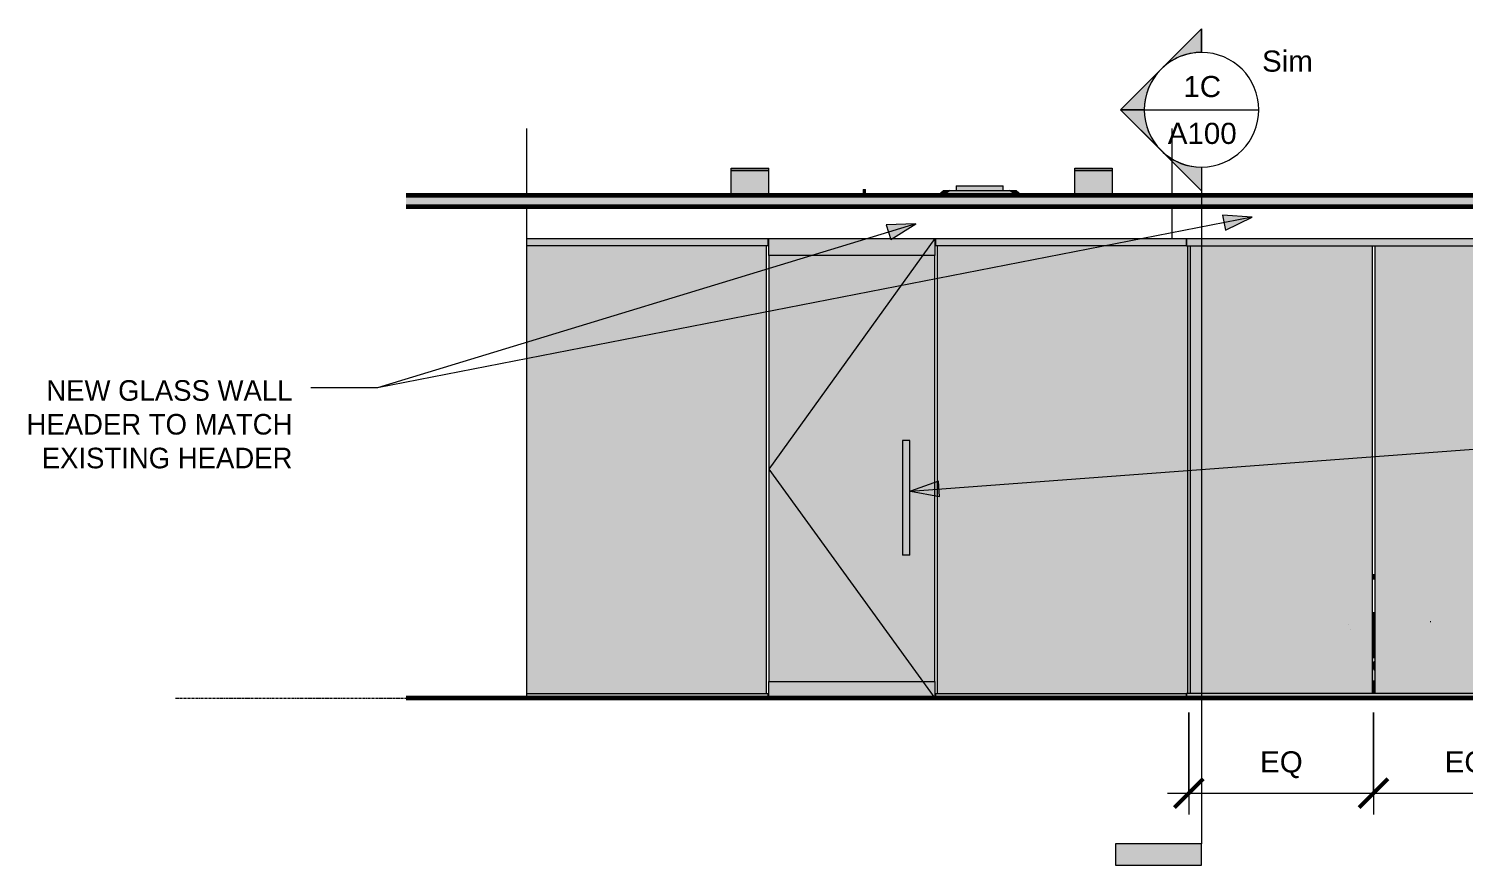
# Model space of a CAD drawing. Header units: inches. Extents: x 1756 to 10721, y -35 to 3002.
# Drawn here: x 3097.7 to 3398.5, y -35 to 140.2 of the extents above; entities that cross this region are included whole.
import ezdxf

# ---------------------------------------------------------------- set-up
doc = ezdxf.new("R2010")
doc.units = ezdxf.units.IN
doc.header["$MEASUREMENT"] = 0
doc.linetypes.add('Grid Line 1_2_', pattern=[0.875, 0.5, -0.125, 0.125, -0.125])
for name, color, linetype, lineweight in [('A-ANNO-DIMS', 211, 'Continuous', 9), ('A-ANNO-DIMS-48', 211, 'Continuous', 9), ('A-CLNG', 13, 'Continuous', 18), ('A-CLNG-PATT', 13, 'Continuous', 18), ('A-DOOR', 31, 'Continuous', 18), ('A-DOOR-HDLN', 31, 'Continuous', 18), ('A-FLOR', 192, 'Continuous', 18), ('A-FLOR-LEVL', 51, 'Continuous', 9), ('A-GLAZ-CURT', 52, 'Continuous', 18), ('A-GLAZ-CWMG', 51, 'Continuous', 18), ('A-WALL', 113, 'Continuous', 18), ('E-LITE-EQPM', 33, 'Continuous', 18), ('F-SPRN', 3, 'Continuous', 18), ('G-ANNO-SYMB', 111, 'Continuous', 9), ('G-ANNO-TEXT', 231, 'Continuous', 9), ('I-FURN', 30, 'Continuous', 9), ('M-HVAC-CDFF', 50, 'Continuous', 18)]:
    doc.layers.add(name, color=color, linetype=linetype, lineweight=lineweight)
doc.styles.add('Arial', font='arial.ttf', dxfattribs={"height": 4.425898})
doc.styles.add('Century Gothic', font='GOTHIC.TTF', dxfattribs={"height": 4.311335})
doc.dimstyles.new('Linear_-_3_32__Arial', dxfattribs={"dimscale": 12, "dimtxt": 4.5, "dimasz": 0.5, "dimexe": 0.375, "dimexo": 0.25, "dimgap": 0.25, "dimtad": 1, "dimdec": 1, "dimrnd": 0.5, "dimzin": 1, "dimdsep": 46, "dimlunit": 4, "dimtxsty": 'Arial', "dimblk1": 'OBLIQUE', "dimblk2": 'OBLIQUE', "dimsah": 1, "dimcen": 0.09, "dimdle": 0.375, "dimazin": 0, "dimtfac": 1, "dimtdec": 4, "dimtix": 1, "dimtmove": 0, "dimatfit": 3, "dimfxl": 1, "dimtvp": 1, "dimtfill": 1, "dimfrac": 2, "dimtolj": 1, "dimtzin": 0, "dimarcsym": 2})
doc.dimstyles.new('Linear_-_3_32__Arial_3', dxfattribs={"dimscale": 12, "dimtxt": 4.5, "dimasz": 0.5, "dimexe": 0.375, "dimexo": 0.25, "dimgap": 0.25, "dimtad": 1, "dimdec": 1, "dimrnd": 0.5, "dimzin": 1, "dimdsep": 46, "dimlunit": 4, "dimtxsty": 'Arial', "dimblk1": 'OBLIQUE', "dimblk2": 'OBLIQUE', "dimsah": 1, "dimcen": 0.09, "dimdle": 0.375, "dimazin": 0, "dimtfac": 1, "dimtdec": 4, "dimtix": 1, "dimtmove": 0, "dimatfit": 3, "dimfxl": 1, "dimtvp": 1, "dimtfill": 1, "dimfrac": 2, "dimtolj": 1, "dimtzin": 0, "dimarcsym": 2})

# ---------------------------------------------------------------- blocks, each defined once
blk = doc.blocks.new('Frameless Glass Panel - one-407094-Interior Elevation - West Wall of Conf_ Room')
at = {"layer": 'A-GLAZ-CURT'}
blk.add_hatch(color=254, dxfattribs=at).paths.add_polyline_path([(-1572.97, 1), (-1520.47, 1), (-1520.47, 94.75), (-1572.97, 94.75), (-1572.97, 29.79)], flags=0)
at = {"layer": 'A-GLAZ-CURT', "color": 8}
blk.add_line((-1572.97, 94.75), (-1572.97, 1), dxfattribs=at)
blk = doc.blocks.new('Door - Frameless Glass Panel - one-409535-Interior Elevation - West Wall of Conf_ Room')
at = {"layer": 'A-DOOR'}
for points in [[(-1608.22, 92.75), (-1573.47, 92.75), (-1573.47, 96.25), (-1608.22, 96.25)], [(-1578.72, 30), (-1578.72, 54), (-1580.22, 54), (-1580.22, 30), (-1578.74, 30)], [(-1608.22, 0), (-1573.47, 0), (-1573.47, 3.5), (-1608.22, 3.5)]]:
    blk.add_hatch(color=8, dxfattribs=at).paths.add_polyline_path(points, flags=0)
h = blk.add_hatch(color=254, dxfattribs=at)
h.paths.add_polyline_path([(-1573.47, 3.5), (-1573.47, 92.75), (-1608.22, 92.75), (-1608.22, 3.5), (-1586.65, 3.5)], flags=0)
h.paths.add_polyline_path([(-1578.82, 30), (-1580.22, 30), (-1580.22, 54), (-1578.72, 54), (-1578.72, 30), (-1578.74, 30)], flags=0)
at = {"layer": 'A-DOOR', "color": 8}
for p, q in [((-1608.22, 92.75), (-1608.22, 96.25)), ((-1573.47, 96.25), (-1573.47, 92.75)), ((-1608.22, 92.75), (-1608.22, 3.5)), ((-1573.47, 92.75), (-1608.22, 92.75)), ((-1573.47, 3.5), (-1573.47, 92.75)), ((-1580.22, 54), (-1580.22, 30)), ((-1578.72, 54), (-1580.22, 54)), ((-1578.72, 30), (-1578.72, 54)), ((-1578.72, 30), (-1580.22, 30)), ((-1608.22, 0), (-1608.22, 3.5)), ((-1608.22, 3.5), (-1573.47, 3.5)), ((-1573.47, 3.5), (-1573.47, 0))]:
    blk.add_line(p, q, dxfattribs=at)
at = {"layer": 'A-DOOR-HDLN', "color": 8}
for p, q in [((-1573.47, 96.25), (-1608.22, 48)), ((-1608.22, 48), (-1573.47, 0))]:
    blk.add_line(p, q, dxfattribs=at)
blk = doc.blocks.new('Frameless Glass Panel - one-407096-Interior Elevation - West Wall of Conf_ Room')
at = {"layer": 'A-GLAZ-CURT'}
blk.add_hatch(color=254, dxfattribs=at).paths.add_polyline_path([(-1608.72, 1), (-1608.72, 94.75), (-1658.97, 94.75), (-1658.97, 1)], flags=0)
at = {"layer": 'A-GLAZ-CURT', "color": 8}
blk.add_line((-1608.72, 1), (-1608.72, 94.75), dxfattribs=at)
blk = doc.blocks.new('Frameless Glass Panel - one-428253-Interior Elevation - West Wall of Conf_ Room')
at = {"layer": 'A-GLAZ-CURT', "lineweight": 9}
blk.add_hatch(color=256, dxfattribs=at).paths.add_polyline_path([(-1520.47, 1), (-1519.97, 1), (-1519.97, 94.75), (-1520.47, 94.75), (-1520.47, 29.79)], flags=0)
blk.add_line((-1520.47, 1), (-1520.47, 94.75), dxfattribs=at)
blk = doc.blocks.new('Frameless Glass Panel - one-428302-Interior Elevation - West Wall of Conf_ Room')
at = {"layer": 'A-GLAZ-CURT', "lineweight": 9}
blk.add_hatch(color=256, dxfattribs=at).paths.add_polyline_path([(-1519.97, 1), (-1481.78, 1), (-1481.78, 94.75), (-1519.97, 94.75), (-1519.97, 29.79)], flags=0)
for p, q in [((-1519.97, 94.75), (-1519.97, 1)), ((-1481.78, 1), (-1481.78, 94.75))]:
    blk.add_line(p, q, dxfattribs=at)
blk = doc.blocks.new('Downlight - Recessed Can - Fluorescent - 277V-321802-Interior Elevation - West Wall of Conf_ Room')
at = {"layer": 'E-LITE-EQPM'}
for points in [[(-1541.59, 110.5), (-1540.22, 110.5), (-1540.22, 111), (-1544.16, 111), (-1544.16, 110.5), (-1542.79, 110.5)], [(-1543.82, 105.25), (-1540.22, 105.25), (-1540.22, 110.5), (-1544.16, 110.5), (-1544.16, 105.25), (-1543.95, 105.25)], [(-1536.75, 110.5), (-1536.28, 110.5), (-1536.28, 111), (-1540.22, 111), (-1540.22, 110.5), (-1537.65, 110.5)], [(-1536.28, 105.25), (-1536.28, 110.5), (-1540.22, 110.5), (-1540.22, 105.25), (-1536.42, 105.25)]]:
    blk.add_hatch(color=8, dxfattribs=at).paths.add_polyline_path(points, flags=0)
at = {"layer": 'E-LITE-EQPM', "color": 8}
for p, q in [((-1544.22, 111), (-1544.22, 110.5)), ((-1544.22, 110.5), (-1544.22, 105.25)), ((-1544.16, 111), (-1540.22, 111)), ((-1540.22, 110.5), (-1544.16, 110.5)), ((-1544.16, 110.5), (-1540.22, 110.5)), ((-1540.22, 111), (-1536.28, 111)), ((-1536.28, 110.5), (-1540.22, 110.5)), ((-1540.22, 110.5), (-1536.28, 110.5)), ((-1536.22, 110.5), (-1536.22, 111)), ((-1536.22, 105.25), (-1536.22, 110.5))]:
    blk.add_line(p, q, dxfattribs=at)
blk = doc.blocks.new('Sprinkler - Dry - Horizontal Sidewall - Fully Recessed - Hosted - 1_2_ Dry Horizontal Sidewall-366905-Interior Elevation - West Wall of Conf_ Room')
at = {"layer": 'F-SPRN'}
for points in [[(-1588.46, 105.25), (-1588.22, 105.25), (-1588.22, 106.56), (-1588.47, 106.56), (-1588.47, 105.25)], [(-1587.98, 105.25), (-1587.97, 105.25), (-1587.98, 106.56), (-1588.22, 106.56), (-1588.22, 105.25), (-1587.99, 105.25)], [(-1589.39, 102.81), (-1588.22, 102.81), (-1588.22, 103), (-1589.87, 103), (-1589.87, 102.81), (-1589.65, 102.81)], [(-1586.62, 102.81), (-1586.56, 102.81), (-1586.56, 103), (-1588.22, 103), (-1588.22, 102.81), (-1586.65, 102.81)]]:
    blk.add_hatch(color=10, dxfattribs=at).paths.add_polyline_path(points, flags=0)
at = {"layer": 'F-SPRN', "color": 8}
for p, q in [((-1588.47, 106.56), (-1588.47, 105.25)), ((-1588.47, 106.56), (-1588.22, 106.56)), ((-1588.22, 106.56), (-1587.97, 106.56)), ((-1587.97, 105.25), (-1587.97, 106.56)), ((-1589.87, 103), (-1589.87, 102.81)), ((-1588.22, 102.81), (-1589.87, 102.81)), ((-1586.56, 102.81), (-1588.22, 102.81)), ((-1586.56, 102.81), (-1586.56, 103))]:
    blk.add_line(p, q, dxfattribs=at)
blk = doc.blocks.new('Ceiling_Diffusers-SPDLT-Price_Industries - 24x24 T-Bar Duct Size 10-371120-Interior Elevation - West Wall of Conf_ Room')
at = {"layer": 'M-HVAC-CDFF'}
for color, points in [(8, [(-1572.84, 105.25), (-1571.86, 105.25), (-1570.25, 106.32), (-1571.67, 106.32)]), (8, [(-1571.86, 105.25), (-1556.23, 105.25), (-1557.83, 106.32), (-1570.25, 106.32)]), (8, [(-1564.04, 106.32), (-1564.04, 107.32), (-1568.98, 107.32), (-1568.98, 106.32), (-1565.32, 106.32)]), (8, [(-1559.27, 106.32), (-1559.11, 106.32), (-1559.11, 107.32), (-1564.04, 107.32), (-1564.04, 106.32), (-1559.77, 106.32)]), (8, [(-1556.23, 105.25), (-1555.25, 105.25), (-1556.42, 106.32), (-1557.83, 106.32)]), (57, [(-1562.25, 102.89), (-1552.17, 102.89), (-1552.17, 103), (-1575.92, 103), (-1575.92, 102.89)]), (57, [(-1575.92, 102.95), (-1552.17, 102.95), (-1552.17, 103), (-1575.92, 103)]), (8, [(-1555.17, 102.85), (-1555.17, 102.89), (-1572.67, 102.89), (-1572.67, 102.85), (-1562.25, 102.85)])]:
    blk.add_hatch(color=color, dxfattribs=at).paths.add_polyline_path(points, flags=0)
at = {"layer": 'M-HVAC-CDFF', "color": 8}
for p, q in [((-1572.84, 105.25), (-1571.67, 106.32)), ((-1570.25, 106.32), (-1571.86, 105.25)), ((-1571.67, 106.32), (-1570.25, 106.32)), ((-1570.25, 106.32), (-1557.83, 106.32)), ((-1568.98, 107.32), (-1568.98, 106.32)), ((-1568.98, 107.32), (-1564.04, 107.32)), ((-1564.04, 107.32), (-1559.11, 107.32)), ((-1559.11, 106.32), (-1559.11, 107.32)), ((-1556.23, 105.25), (-1557.83, 106.32)), ((-1557.83, 106.32), (-1556.42, 106.32)), ((-1556.42, 106.32), (-1555.25, 105.25)), ((-1575.92, 103), (-1575.92, 102.89)), ((-1575.92, 103), (-1575.92, 102.95)), ((-1575.92, 103), (-1575.92, 102.95)), ((-1575.92, 102.95), (-1552.17, 102.95)), ((-1575.92, 102.95), (-1552.17, 102.95)), ((-1575.92, 102.89), (-1552.17, 102.89)), ((-1572.67, 102.85), (-1572.67, 102.89)), ((-1555.17, 102.85), (-1572.67, 102.85)), ((-1555.17, 102.85), (-1555.17, 102.89)), ((-1552.17, 103), (-1552.17, 102.89)), ((-1552.17, 102.95), (-1552.17, 103)), ((-1552.17, 102.95), (-1552.17, 103))]:
    blk.add_line(p, q, dxfattribs=at)
blk = doc.blocks.new('Haworth_Chair_s_con-Swivel - Swivel Chair-380145-Interior Elevation - West Wall of Conf_ Room')
at = {"layer": 'I-FURN'}
for points in [[(-1481.78, 25.75), (-1481.59, 25.75), (-1481.28, 25.77), (-1481.28, 25.83), (-1481.78, 25.79), (-1481.78, 25.76)], [(-1481.78, 25.68), (-1481.28, 25.73), (-1481.6, 25.72), (-1481.78, 25.7)], [(-1481.78, 16.35), (-1481.28, 16.59), (-1481.28, 17.65), (-1481.78, 17.43), (-1481.78, 16.35)], [(-1481.28, 12.5), (-1481.28, 15.89), (-1481.78, 15.85), (-1481.78, 12.5)], [(-1481.34, 10.35), (-1481.28, 10.37), (-1481.28, 12.5), (-1481.78, 12.5), (-1481.77, 10.35), (-1481.41, 10.35)], [(-1481.41, 10.23), (-1481.28, 10.23), (-1481.28, 10.35), (-1481.78, 10.34), (-1481.78, 10.23), (-1481.43, 10.23)], [(-1481.78, 8.5), (-1481.28, 8.5), (-1481.28, 10.23), (-1481.78, 10.23), (-1481.78, 9.28)], [(-1481.71, 3.66), (-1481.28, 3.66), (-1481.28, 5.91), (-1481.48, 6.06), (-1481.48, 7.42), (-1481.43, 7.6), (-1481.34, 7.73), (-1481.28, 7.78), (-1481.28, 8.5), (-1481.78, 8.5), (-1481.78, 3.66)], [(-1481.28, 7.21), (-1481.28, 7.78), (-1481.36, 7.72), (-1481.45, 7.57), (-1481.48, 7.4), (-1481.41, 7.33)], [(-1481.28, 5.91), (-1481.28, 7.21), (-1481.48, 7.4), (-1481.48, 6.06), (-1481.41, 6.01)], [(-1481.63, 1.17), (-1481.28, 1.17), (-1481.28, 3.66), (-1481.78, 3.66), (-1481.77, 1.17)]]:
    blk.add_hatch(color=256, dxfattribs=at).paths.add_polyline_path(points, flags=0)
h = blk.add_hatch(color=256, dxfattribs=at)
h.paths.add_polyline_path([(-1481.78, 24.97), (-1481.28, 25), (-1481.28, 25.71), (-1481.78, 25.68), (-1481.78, 25.03)], flags=0)
h.paths.add_polyline_path([(-1481.78, 25.7), (-1481.28, 25.73), (-1481.28, 25.77), (-1481.78, 25.72), (-1481.78, 25.7)], flags=0)
h = blk.add_hatch(color=256, dxfattribs=at)
h.paths.add_polyline_path([(-1481.78, 15.89), (-1481.28, 15.94), (-1481.28, 16.58), (-1481.78, 16.34), (-1481.78, 15.92)], flags=0)
h.paths.add_polyline_path([(-1481.78, 17.43), (-1481.28, 17.67), (-1481.28, 18), (-1481.78, 18), (-1481.78, 17.63)], flags=0)
for p, q in [((-1481.78, 25.73), (-1481.28, 25.76)), ((-1481.28, 25.76), (-1481.78, 25.73)), ((-1481.28, 25), (-1481.78, 24.97)), ((-1481.78, 24.97), (-1481.28, 25)), ((-1481.78, 18), (-1481.28, 18)), ((-1481.78, 17.43), (-1481.28, 17.65)), ((-1481.28, 17.65), (-1481.78, 17.43)), ((-1481.28, 16.59), (-1481.78, 16.35)), ((-1481.78, 16.35), (-1481.28, 16.59)), ((-1481.78, 15.92), (-1481.28, 15.97)), ((-1469.65, 16.08), (-1469.54, 16.09)), ((-1481.78, 12.5), (-1481.28, 12.5)), ((-1481.81, 10.35), (-1481.27, 10.35)), ((-1481.8, 10.23), (-1481.28, 10.23)), ((-1481.28, 8.5), (-1481.79, 8.5)), ((-1481.48, 6.06), (-1481.28, 5.91)), ((-1481.79, 3.66), (-1481.28, 3.66)), ((-1481.8, 1.17), (-1481.27, 1.17))]:
    blk.add_line(p, q, dxfattribs=at)
at = {"layer": 'I-FURN', "flags": 128}
for points in [[(-1481.28, 25.85), (-1481.5, 25.84), (-1481.78, 25.82)], [(-1481.28, 25.85), (-1481.5, 25.84), (-1481.78, 25.82)], [(-1486.78, 15.41), (-1486.79, 15.41), (-1486.79, 15.41)], [(-1486.41, 14.45), (-1486.41, 14.45), (-1486.41, 14.45)], [(-1481.48, 6.06), (-1481.48, 6.73), (-1481.48, 7.4)]]:
    blk.add_lwpolyline(points, dxfattribs=at)
at = {"layer": 'I-FURN'}
blk.add_arc((-1470.87, -126.88), 143.15, 94.1712, 94.3718, dxfattribs=at)
blk.add_open_spline([(-1481.48, 7.4), (-1481.48, 7.43), (-1481.48, 7.49), (-1481.46, 7.57), (-1481.42, 7.64), (-1481.39, 7.69), (-1481.35, 7.73), (-1481.32, 7.76), (-1481.29, 7.78), (-1481.28, 7.79)], degree=3, knots=[0, 0, 0, 0, 0.0555556, 0.1111111, 0.1666667, 0.1944444, 0.2222222, 0.2777778, 0.2872875, 0.2872875, 0.2872875, 0.2872875], dxfattribs=at)
blk = doc.blocks.new('Walls 1 - Walls 1-381744-Interior Elevation - West Wall of Conf_ Room')
at = {"layer": 'A-WALL', "color": 8}
for p, q in [((-1658.97, 105.25), (-1658.97, 119.28)), ((-1658.97, 0), (-1658.97, 103))]:
    blk.add_line(p, q, dxfattribs=at)
blk = doc.blocks.new('Rectangular Mullion - Header Channel-407112-Interior Elevation - West Wall of Conf_ Room')
at = {"layer": 'A-GLAZ-CWMG'}
blk.add_hatch(color=8, dxfattribs=at).paths.add_polyline_path([(-1608.47, 94.75), (-1608.47, 96.25), (-1658.97, 96.25), (-1658.97, 94.75), (-1611.05, 94.75)], flags=0)
at = {"layer": 'A-GLAZ-CWMG', "color": 8}
for p, q in [((-1608.47, 94.75), (-1658.97, 94.75)), ((-1608.47, 96.25), (-1608.47, 94.75))]:
    blk.add_line(p, q, dxfattribs=at)
blk = doc.blocks.new('Rectangular Mullion - Header Channel-407113-Interior Elevation - West Wall of Conf_ Room')
at = {"layer": 'A-GLAZ-CWMG'}
blk.add_hatch(color=8, dxfattribs=at).paths.add_polyline_path([(-1520.72, 94.75), (-1520.72, 96.25), (-1573.22, 96.25), (-1573.22, 94.75), (-1523.72, 94.75)], flags=0)
at = {"layer": 'A-GLAZ-CWMG', "color": 8}
for p, q in [((-1573.22, 94.75), (-1573.22, 96.25)), ((-1520.72, 94.75), (-1573.22, 94.75))]:
    blk.add_line(p, q, dxfattribs=at)
blk = doc.blocks.new('Rectangular Mullion - Header Channel-428294-Interior Elevation - West Wall of Conf_ Room')
at = {"layer": 'A-GLAZ-CWMG', "lineweight": 9}
blk.add_line((-1520.72, 94.75), (-1520.72, 96.25), dxfattribs=at)
blk = doc.blocks.new('Rectangular Mullion - Header Channel-428295-Interior Elevation - West Wall of Conf_ Room')
at = {"layer": 'A-GLAZ-CWMG', "lineweight": 9}
blk.add_hatch(color=256, dxfattribs=at).paths.add_polyline_path([(-1489.04, 94.75), (-1481.53, 94.75), (-1481.53, 96.25), (-1520.72, 96.25), (-1520.72, 94.75), (-1513.44, 94.75)], flags=0)
for p, q in [((-1520.72, 96.25), (-1520.72, 94.75)), ((-1520.72, 94.75), (-1481.53, 94.75))]:
    blk.add_line(p, q, dxfattribs=at)
blk = doc.blocks.new('Rectangular Mullion - Header Channel-428299-Interior Elevation - West Wall of Conf_ Room')
at = {"layer": 'A-GLAZ-CWMG', "lineweight": 9}
blk.add_hatch(color=256, dxfattribs=at).paths.add_polyline_path([(-1415.83, 94.75), (-1404.15, 94.75), (-1404.15, 96.25), (-1442.84, 96.25), (-1442.84, 94.75), (-1428.03, 94.75)], flags=0)
blk.add_line((-1442.84, 94.75), (-1404.15, 94.75), dxfattribs=at)
blk = doc.blocks.new('Rectangular Mullion - Base Channel-407119-Interior Elevation - West Wall of Conf_ Room')
at = {"layer": 'A-GLAZ-CWMG'}
blk.add_hatch(color=8, dxfattribs=at).paths.add_polyline_path([(-1520.72, 0), (-1520.72, 1), (-1573.22, 1), (-1573.22, 0), (-1537.84, 0)], flags=0)
at = {"layer": 'A-GLAZ-CWMG', "color": 8}
for p, q in [((-1573.22, 0), (-1573.22, 1)), ((-1573.22, 1), (-1520.72, 1))]:
    blk.add_line(p, q, dxfattribs=at)
blk = doc.blocks.new('Rectangular Mullion - Base Channel-407120-Interior Elevation - West Wall of Conf_ Room')
at = {"layer": 'A-GLAZ-CWMG'}
blk.add_hatch(color=8, dxfattribs=at).paths.add_polyline_path([(-1608.47, 0), (-1608.47, 1), (-1658.97, 1), (-1658.97, 0)], flags=0)
at = {"layer": 'A-GLAZ-CWMG', "color": 8}
for p, q in [((-1658.97, 1), (-1608.47, 1)), ((-1608.47, 1), (-1608.47, 0))]:
    blk.add_line(p, q, dxfattribs=at)
blk = doc.blocks.new('Rectangular Mullion - Base Channel-428296-Interior Elevation - West Wall of Conf_ Room')
at = {"layer": 'A-GLAZ-CWMG', "lineweight": 9}
blk.add_line((-1520.72, 0), (-1520.72, 1), dxfattribs=at)
blk = doc.blocks.new('Rectangular Mullion - Base Channel-428297-Interior Elevation - West Wall of Conf_ Room')
at = {"layer": 'A-GLAZ-CWMG', "lineweight": 9}
blk.add_hatch(color=256, dxfattribs=at).paths.add_polyline_path([(-1482.94, 0), (-1481.53, 0), (-1481.53, 1), (-1520.72, 1), (-1520.72, 0), (-1489.04, 0)], flags=0)
for p, q in [((-1520.72, 1), (-1520.72, 0)), ((-1481.53, 1), (-1520.72, 1))]:
    blk.add_line(p, q, dxfattribs=at)
blk = doc.blocks.new('Rectangular Mullion - Base Channel-428300-Interior Elevation - West Wall of Conf_ Room')
at = {"layer": 'A-GLAZ-CWMG', "lineweight": 9}
blk.add_hatch(color=256, dxfattribs=at).paths.add_polyline_path([(-1464.63, 0), (-1442.84, 0), (-1442.84, 1), (-1481.53, 1), (-1481.53, 0), (-1470.73, 0)], flags=0)
blk.add_line((-1442.84, 1), (-1481.53, 1), dxfattribs=at)
blk = doc.blocks.new('DIMBLOCK16-Interior Elevation - West Wall of Conf_ Room')
at = {"layer": 'A-ANNO-DIMS-48'}
for p, q in [((3340.82, -3), (3340.82, -24.34)), ((3340.82, -19.84), (3340.82, -3)), ((3379.51, -3), (3379.51, -24.34)), ((3379.51, -19.84), (3379.51, -3)), ((3336.32, -19.84), (3379.51, -19.84))]:
    blk.add_line(p, q, dxfattribs=at)
at = {"layer": 'A-ANNO-DIMS-48', "lineweight": 50}
for p, q in [((3340.82, -19.84), (3343.82, -16.84)), ((3379.51, -19.84), (3382.51, -16.84)), ((3340.82, -19.84), (3337.82, -22.84)), ((3379.51, -19.84), (3376.51, -22.84))]:
    blk.add_line(p, q, dxfattribs=at)
at = {"layer": 'A-ANNO-DIMS-48', "color": 0, "insert": (3355.73, -11.1), "char_height": 4.426, "width": 10.6338, "attachment_point": 1, "line_spacing_factor": 0.938532, "style": 'Arial', "bg_fill": 3, "box_fill_scale": 1.25, "bg_fill_color": 0, "bg_fill_transparency": 0}
blk.add_mtext('EQ', dxfattribs=at)
blk = doc.blocks.new('_Oblique')
at = {"color": 0, "linetype": 'ByBlock', "lineweight": -2}
blk.add_line((-0.5, -0.5), (0.5, 0.5), dxfattribs=at)
blk = doc.blocks.new('DIMBLOCK17-Interior Elevation - West Wall of Conf_ Room')
at = {"layer": 'A-ANNO-DIMS-48'}
for p, q in [((3379.51, -3), (3379.51, -24.34)), ((3379.51, -19.84), (3379.51, -3)), ((3418.19, -3), (3418.19, -24.34)), ((3418.19, -19.84), (3418.19, -3)), ((3379.51, -19.84), (3418.19, -19.84))]:
    blk.add_line(p, q, dxfattribs=at)
at = {"layer": 'A-ANNO-DIMS-48', "lineweight": 50}
for p, q in [((3379.51, -19.84), (3382.51, -16.84)), ((3418.19, -19.84), (3421.19, -16.84)), ((3379.51, -19.84), (3376.51, -22.84)), ((3418.19, -19.84), (3415.19, -22.84))]:
    blk.add_line(p, q, dxfattribs=at)
at = {"layer": 'A-ANNO-DIMS-48', "color": 0, "insert": (3394.42, -11.1), "char_height": 4.426, "width": 10.6338, "attachment_point": 1, "line_spacing_factor": 0.938532, "style": 'Arial', "bg_fill": 3, "box_fill_scale": 1.25, "bg_fill_color": 0, "bg_fill_transparency": 0}
blk.add_mtext('EQ', dxfattribs=at)
blk = doc.blocks.new('Section - 3_32_ x 3_8_-54337-Interior Elevation - West Wall of Conf_ Room')
at = {"layer": 'G-ANNO-SYMB'}
blk.add_hatch(color=256, dxfattribs=at).paths.add_polyline_path([(-1535.58, -30.46), (-1517.58, -30.46), (-1517.58, -34.96), (-1535.58, -34.96)], flags=0)
for p, q in [((-1535.58, -30.46), (-1535.58, -34.96)), ((-1517.58, -30.46), (-1535.58, -30.46)), ((-1517.58, -34.96), (-1517.58, -30.46)), ((-1535.58, -34.96), (-1517.58, -34.96))]:
    blk.add_line(p, q, dxfattribs=at)
blk = doc.blocks.new('Section - Section Head - Filled-22785-Interior Elevation - West Wall of Conf_ Room')
at = {"layer": 'G-ANNO-SYMB'}
h = blk.add_hatch(color=256, dxfattribs=at)
edge = h.paths.add_edge_path(flags=0)
edge.add_arc((-1517.58, 123.23), 12.02, 90, 132.0784, ccw=False)
edge.add_line((-1517.58, 135.25), (-1517.58, 140.2))
edge.add_line((-1517.58, 140.2), (-1525.64, 132.15))
h = blk.add_hatch(color=256, dxfattribs=at)
edge = h.paths.add_edge_path(flags=0)
edge.add_line((-1526.07, 131.71), (-1534.55, 123.23))
edge.add_line((-1534.55, 123.23), (-1529.58, 123.23))
edge.add_arc((-1517.58, 123.23), 12, 135, 180, ccw=False)
h = blk.add_hatch(color=256, dxfattribs=at)
edge = h.paths.add_edge_path(flags=0)
edge.add_arc((-1517.58, 123.23), 12, 180, 225, ccw=False)
edge.add_line((-1529.58, 123.23), (-1534.55, 123.23))
edge.add_line((-1534.55, 123.23), (-1526.07, 114.74))
h = blk.add_hatch(color=256, dxfattribs=at)
edge = h.paths.add_edge_path(flags=0)
edge.add_line((-1525.64, 114.31), (-1517.58, 106.26))
edge.add_line((-1517.58, 106.26), (-1517.58, 111.21))
edge.add_arc((-1517.58, 123.23), 12.02, 227.9216, 270, ccw=False)
for p, q in [((-1534.55, 123.23), (-1517.58, 140.2)), ((-1525.64, 132.15), (-1517.58, 140.2)), ((-1517.58, 135.23), (-1517.58, 140.2)), ((-1517.58, 140.2), (-1517.58, 135.25)), ((-1534.55, 123.23), (-1526.07, 131.71)), ((-1534.55, 123.23), (-1517.58, 106.26)), ((-1529.58, 123.23), (-1534.55, 123.23)), ((-1526.07, 114.74), (-1534.55, 123.23)), ((-1534.55, 123.23), (-1529.58, 123.23)), ((-1517.58, 106.26), (-1525.64, 114.31)), ((-1517.58, 111.23), (-1517.58, 106.26)), ((-1517.58, 111.21), (-1517.58, 106.26))]:
    blk.add_line(p, q, dxfattribs=at)
for radius, start, end in [(12, 90, 270), (12.02, 90, 132.0784), (12, 270, 90), (12, 135, 180), (12, 180, 225), (12.02, 227.9216, 270)]:
    blk.add_arc((-1517.58, 123.23), radius, start, end, dxfattribs=at)

msp = doc.modelspace()

# ---------------------------------------------------------------- hatches: boundary and pattern name
at = {"layer": 'A-CLNG-PATT'}
h = msp.add_hatch(color=8, dxfattribs=at)
h.paths.add_polyline_path([(3176.77, 103), (3544.82, 103), (3544.82, 105.25), (3176.77, 105.25), (3176.77, 103.98)], flags=0)
h.paths.add_polyline_path([(3549.82, 103), (3567.23, 103), (3567.23, 105.25), (3549.82, 105.25)], flags=0)
at = {"layer": 'G-ANNO-TEXT'}
for points in [[(3283.62, 99.36), (3277.41, 99.15), (3278.35, 96.08)], [(3354.04, 100.75), (3347.85, 101.18), (3348.46, 98.03)], [(3282.49, 43.39), (3288.59, 42.24), (3288.35, 45.44)]]:
    msp.add_hatch(color=145, dxfattribs=at).paths.add_polyline_path(points, flags=0)

# ---------------------------------------------------------------- linework, layer by layer
at = {"layer": 'A-CLNG', "lineweight": 60}
for p, q in [((3544.82, 105.25), (3176.77, 105.25)), ((3176.77, 103), (3544.82, 103))]:
    msp.add_line(p, q, dxfattribs=at)
at = {"layer": 'A-FLOR', "lineweight": 60}
msp.add_line((3567.23, 0), (3176.77, 0), dxfattribs=at)
at = {"layer": 'A-FLOR-LEVL', "linetype": 'Grid Line 1_2_'}
msp.add_line((3128.43, 0), (3615.58, 0), dxfattribs=at)
at = {"layer": 'A-WALL'}
for p, q in [((3337.32, 105.25), (3337.32, 119.28)), ((3337.32, 96.25), (3337.32, 103)), ((3202.07, 96.25), (3534.04, 96.25))]:
    msp.add_line(p, q, dxfattribs=at)
at = {"layer": 'G-ANNO-SYMB'}
msp.add_line((3331.45, 123.23), (3355.45, 123.23), dxfattribs=at)
at = {"layer": 'G-ANNO-TEXT', "color": 145}
for p, q in [((3354.04, 100.75), (3170.77, 65.01)), ((3283.62, 99.36), (3170.77, 65.01)), ((3283.62, 99.36), (3277.41, 99.15)), ((3278.35, 96.08), (3283.62, 99.36)), ((3354.04, 100.75), (3347.85, 101.18)), ((3347.85, 101.18), (3348.46, 98.03)), ((3348.46, 98.03), (3354.04, 100.75)), ((3277.41, 99.15), (3278.35, 96.08)), ((3170.77, 65.01), (3156.81, 65.01)), ((3170.77, 65.01), (3156.81, 65.01)), ((3282.49, 43.39), (3572.69, 65.01)), ((3288.35, 45.44), (3282.49, 43.39)), ((3288.59, 42.24), (3288.35, 45.44)), ((3282.49, 43.39), (3288.59, 42.24))]:
    msp.add_line(p, q, dxfattribs=at)

# ---------------------------------------------------------------- block references
at = {"layer": 'A-DOOR', "color": 8}
msp.add_blockref('Door - Frameless Glass Panel - one-409535-Interior Elevation - West Wall of Conf_ Room', (4861.04, 0), dxfattribs=at)
at = {"layer": 'A-GLAZ-CURT', "color": 8}
for name in ['Frameless Glass Panel - one-407096-Interior Elevation - West Wall of Conf_ Room', 'Frameless Glass Panel - one-407094-Interior Elevation - West Wall of Conf_ Room']:
    msp.add_blockref(name, (4861.04, 0), dxfattribs=at)
at = {"layer": 'A-GLAZ-CURT', "lineweight": 9}
for name, p in [('Frameless Glass Panel - one-428253-Interior Elevation - West Wall of Conf_ Room', (4861.04, 0)), ('Frameless Glass Panel - one-428302-Interior Elevation - West Wall of Conf_ Room', (4861.04, 0)), ('Frameless Glass Panel - one-428302-Interior Elevation - West Wall of Conf_ Room', (4899.72, 0))]:
    msp.add_blockref(name, p, dxfattribs=at)
at = {"layer": 'A-GLAZ-CWMG', "color": 8}
for name in ['Rectangular Mullion - Header Channel-407112-Interior Elevation - West Wall of Conf_ Room', 'Rectangular Mullion - Header Channel-407113-Interior Elevation - West Wall of Conf_ Room', 'Rectangular Mullion - Base Channel-407120-Interior Elevation - West Wall of Conf_ Room', 'Rectangular Mullion - Base Channel-407119-Interior Elevation - West Wall of Conf_ Room']:
    msp.add_blockref(name, (4861.04, 0), dxfattribs=at)
at = {"layer": 'A-GLAZ-CWMG', "lineweight": 9}
for name, p in [('Rectangular Mullion - Header Channel-428294-Interior Elevation - West Wall of Conf_ Room', (4861.04, 0)), ('Rectangular Mullion - Header Channel-428295-Interior Elevation - West Wall of Conf_ Room', (4861.04, 0)), ('Rectangular Mullion - Header Channel-428299-Interior Elevation - West Wall of Conf_ Room', (4822.35, 0)), ('Rectangular Mullion - Base Channel-428296-Interior Elevation - West Wall of Conf_ Room', (4861.04, 0)), ('Rectangular Mullion - Base Channel-428297-Interior Elevation - West Wall of Conf_ Room', (4861.04, 0)), ('Rectangular Mullion - Base Channel-428300-Interior Elevation - West Wall of Conf_ Room', (4861.04, 0))]:
    msp.add_blockref(name, p, dxfattribs=at)
at = {"layer": 'A-WALL', "color": 8}
msp.add_blockref('Walls 1 - Walls 1-381744-Interior Elevation - West Wall of Conf_ Room', (4861.04, 0), dxfattribs=at)
at = {"layer": 'E-LITE-EQPM', "color": 8}
for p in [(4789.04, 0), (4861.04, 0)]:
    msp.add_blockref('Downlight - Recessed Can - Fluorescent - 277V-321802-Interior Elevation - West Wall of Conf_ Room', p, dxfattribs=at)
at = {"layer": 'F-SPRN', "color": 8}
msp.add_blockref('Sprinkler - Dry - Horizontal Sidewall - Fully Recessed - Hosted - 1_2_ Dry Horizontal Sidewall-366905-Interior Elevation - West Wall of Conf_ Room', (4861.04, 0), dxfattribs=at)
at = {"layer": 'G-ANNO-SYMB'}
for name in ['Section - Section Head - Filled-22785-Interior Elevation - West Wall of Conf_ Room', 'Section - 3_32_ x 3_8_-54337-Interior Elevation - West Wall of Conf_ Room']:
    msp.add_blockref(name, (4861.04, 0), dxfattribs=at)
at = {"layer": 'I-FURN'}
msp.add_blockref('Haworth_Chair_s_con-Swivel - Swivel Chair-380145-Interior Elevation - West Wall of Conf_ Room', (4861.04, 0), dxfattribs=at)
at = {"layer": 'M-HVAC-CDFF', "color": 8}
msp.add_blockref('Ceiling_Diffusers-SPDLT-Price_Industries - 24x24 T-Bar Duct Size 10-371120-Interior Elevation - West Wall of Conf_ Room', (4861.04, 0), dxfattribs=at)

# ---------------------------------------------------------------- texts
at = {"layer": 'G-ANNO-SYMB', "char_height": 4.426, "line_spacing_factor": 0.938532, "style": 'Arial'}
for s, insert, width, attachment_point in [('Sim', (3356.14, 135.63), 12.636, 1), ('1C', (3343.61, 130.31), 9.396, 2), ('A100', (3343.61, 120.5), 17.226, 2)]:
    msp.add_mtext(s, dxfattribs=dict(at, insert=insert, width=width, attachment_point=attachment_point))
at = {"layer": 'G-ANNO-TEXT', "color": 145, "insert": (3152.97, 66.61), "char_height": 4.3113, "width": 65.664, "attachment_point": 3, "line_spacing_factor": 0.984117, "style": 'Century Gothic'}
msp.add_mtext('NEW GLASS WALL\\PHEADER TO MATCH\\PEXISTING HEADER', dxfattribs=at)

# ---------------------------------------------------------------- next in the draw order: dimensions: what is measured, and where the dimension line sits
at = {"layer": 'A-ANNO-DIMS'}
dim = msp.add_linear_dim(base=(3379.51, -19.84), p1=(3340.82, 0), p2=(3379.51, 0), text='EQ', dimstyle='Linear_-_3_32__Arial_3', override={"dimpost": '<>', "dimfxl": 38.688182}, dxfattribs=at)
dim.commit()
dim.dimension.update_dxf_attribs({"geometry": 'DIMBLOCK16-Interior Elevation - West Wall of Conf_ Room', "text_midpoint": (3360.16, -14.41)})

# ---------------------------------------------------------------- next in the draw order: linework, layer by layer
at = {"layer": 'G-ANNO-SYMB'}
msp.add_line((3343.45, 111.23), (3343.45, -30.46), dxfattribs=at)

# ---------------------------------------------------------------- next in the draw order: dimensions: what is measured, and where the dimension line sits
at = {"layer": 'A-ANNO-DIMS'}
dim = msp.add_linear_dim(base=(3418.19, -19.84), p1=(3379.51, 0), p2=(3418.19, 0), text='EQ', dimstyle='Linear_-_3_32__Arial', override={"dimpost": '<>', "dimfxl": 38.688182}, dxfattribs=at)
dim.commit()
dim.dimension.update_dxf_attribs({"geometry": 'DIMBLOCK17-Interior Elevation - West Wall of Conf_ Room', "text_midpoint": (3398.85, -14.41)})

doc.saveas('drawing.dxf')
